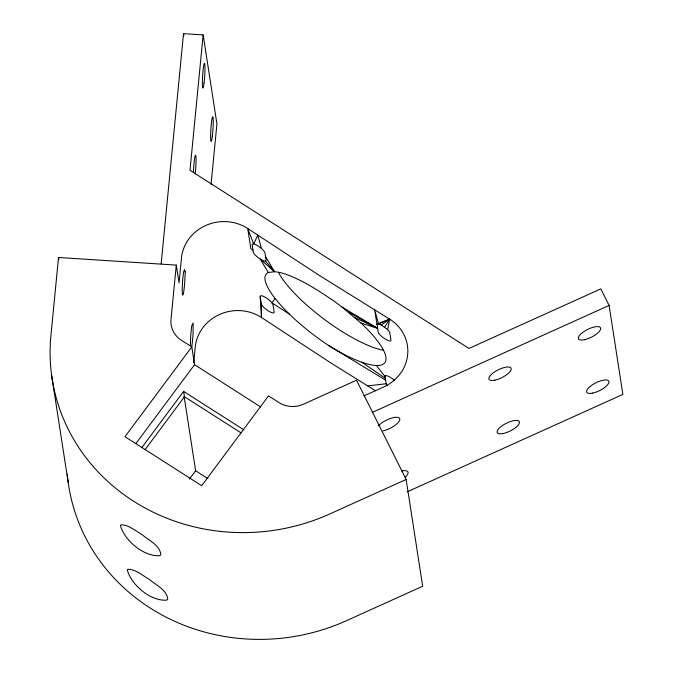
<?xml version="1.0" encoding="UTF-8"?>
<svg xmlns="http://www.w3.org/2000/svg" width="673" height="673" viewBox="0 0 673 673"><rect width="100%" height="100%" fill="white"/><g stroke="black" fill="none" stroke-linecap="round" stroke-linejoin="round"><path stroke-width="1.01" d="M58.517 257.481L50.904 335.768A197.416 183.805 -8.8 0 0 133.582 501.208A197.416 183.805 -8.8 0 0 329.879 513.92L406.139 479.47L356.53 380.211L303.515 404.162A24.674 22.975 -8.8 0 1 278.975 402.572L268.51 395.884L201.69 485.704L124.985 436.718L191.805 346.898L181.34 340.218A24.674 22.975 -8.8 0 1 171.001 319.532L176.292 265.112L58.517 257.481L58.837 259.551M161.15 263.85L183.527 33.65L203.153 34.92L216.933 123.899L211.061 184.301M203.153 34.92L189.996 170.294L468.972 348.454L600.829 288.877L609.099 305.424L622.87 394.403L407.106 491.879M193.723 362.646L195.246 346.99A41.953 39.059 -8.8 0 1 219.608 314.434A41.953 39.059 -8.8 0 1 261.494 317.496L331.898 363.622L375.542 390.786M377.637 323.797L381.33 324.966L387.656 329.661A7.874 2.086 36.6 0 1 389.844 332.874L390.979 340.168A7.874 2.086 36.6 0 1 384.99 338.906A7.874 2.086 36.6 0 1 378.125 331.966L377.099 324.075L389.701 319.187A41.953 39.059 -8.8 0 1 407.695 354.368A41.953 39.059 -8.8 0 1 383.526 387.051L363.942 395.901M387.656 329.661L389.701 319.187L318.119 274.643L247.723 228.517A41.953 39.059 -8.8 0 0 205.837 225.455A41.953 39.059 -8.8 0 0 181.466 258.011L179.043 282.904L176.292 265.112M384.662 327.086L389.701 319.187L378.571 323.864L374.651 309.824L376.998 324.664M135.837 443.625L194.556 364.699L191.805 346.898M141.81 447.604L183.628 391.392L243.803 429.82M145.132 449.589L184.461 396.734L183.628 391.392M189.399 479.117L195.624 470.764L184.116 396.414M275.198 298.492L271.951 302.825L273.028 304.793L274.155 312.095A7.874 2.086 36.6 0 1 268.174 310.825A7.874 2.086 36.6 0 1 261.309 303.885L260.182 296.591A7.874 2.086 36.6 0 1 264.514 296.886A7.874 2.086 36.6 0 1 271.951 302.825L289.668 314.358M381.33 324.966L389.701 319.187M265.499 261.166L266.138 260.291L265.011 252.998A7.874 2.086 36.6 0 0 258.146 246.049A7.874 2.086 36.6 0 0 252.156 244.787L253.292 252.089A7.874 2.086 36.6 0 0 258.474 257.868A7.874 2.086 36.6 0 0 265.499 261.166L274.491 271.715A74.038 19.408 37.3 0 1 320.861 292.427A74.03 19.837 36 0 1 341.96 307.023L360.989 323.048A74.03 19.837 36 0 1 383.652 363.883A74.03 19.837 36 0 1 329.156 345.838A74.038 19.408 37.3 0 1 268.367 272.523L260.157 259.029L274.491 271.715L268.376 272.523M372.32 412.389L609.099 305.424M367.685 385.898L386.142 383.761L386.479 384.636A7.874 2.086 36.6 0 0 387.227 385.73M360.989 323.048L377.561 328.315L341.96 307.014M355.024 317.656L377.561 328.315L348.648 312.289M329.147 345.829L385.579 380.119M252.981 250.087L250.861 248.791L247.723 228.517L253.729 243.979L257.793 235.113L261.418 248.488M194.556 364.699L260.687 406.921M184.461 396.734L241.094 432.899M195.624 470.764L207.965 478.646M361.931 362.259L385.301 378.293M376.325 365.473L385.015 376.468L386.142 383.761M265.574 256.64L274.491 271.715M406.139 479.47L422.669 586.25L346.41 620.699A197.416 183.805 -8.8 0 1 67.679 478.276M183.527 33.65L183.847 35.719M51.653 375.551L68.183 482.331M260.182 296.591L261.494 317.496L261.309 303.885M383.585 350.313A74.03 19.626 36.6 0 1 325.076 319.919A74.03 19.626 36.6 0 1 278.555 272.489M191.67 346.864A12.829 1.085 -86.3 0 0 193.084 333.076L193.151 323.04L191.889 325.32A12.829 1.085 -86.3 0 0 190.509 345.098M401.655 471.016A12.829 4.484 -26.6 0 1 405.188 477.207M378.26 425.916A12.829 4.484 -26.6 0 1 393.991 417.512A12.829 4.484 -26.6 0 1 398.475 422.215A12.829 4.484 -26.6 0 1 383.004 430.897M67.468 476.248A197.416 183.805 -8.8 0 1 67.275 474.213M193.471 172.498A12.341 1.043 -86.3 0 1 195.607 155.236A12.341 1.043 -86.3 0 1 195.229 173.903M385.015 376.468A7.874 2.086 36.6 0 1 394.277 380.161M185.235 271.909L184.823 279.682A12.829 1.085 -86.3 0 1 183.182 294.379A12.829 1.085 -86.3 0 1 182.24 288.305A12.829 1.085 -86.3 0 1 183.62 271.934L184.478 269.654L185.235 271.909M120.442 525.605C124.522 540.579 143.887 556.95 159.88 555.646L160.872 554.544C159.812 545.18 148.868 540.478 142.365 534.884C135.71 531.123 129.199 524.948 121.241 524.772L120.442 525.605M127.332 570.098C131.412 585.073 150.769 601.443 166.769 600.131L167.762 599.029C166.702 589.666 155.757 584.972 149.255 579.377C142.6 575.617 136.089 569.434 128.131 569.257L127.332 570.098M503.295 433.505A12.341 4.316 -26.6 0 0 519.472 422.072A12.341 4.316 -26.6 0 0 502.1 425.799A12.341 4.316 -26.6 0 0 503.295 433.505M495.034 380.119A12.341 4.316 -26.6 0 0 511.211 368.686A12.341 4.316 -26.6 0 0 493.839 372.413A12.341 4.316 -26.6 0 0 495.034 380.119M584.492 339.705A12.341 4.316 -26.6 0 0 600.669 328.273A12.341 4.316 -26.6 0 0 583.298 331.999A12.341 4.316 -26.6 0 0 584.492 339.705M592.753 393.091A12.341 4.316 -26.6 0 0 608.939 381.658A12.341 4.316 -26.6 0 0 591.567 385.385A12.341 4.316 -26.6 0 0 592.753 393.091M212.323 136.325A12.341 1.043 -86.3 0 0 212.845 116.824A12.341 1.043 -86.3 0 0 210.666 134.053A12.341 1.043 -86.3 0 0 212.323 136.325M204.054 82.939A12.341 1.043 -86.3 0 0 204.575 63.439A12.341 1.043 -86.3 0 0 202.396 80.659A12.341 1.043 -86.3 0 0 204.054 82.939"/></g></svg>
